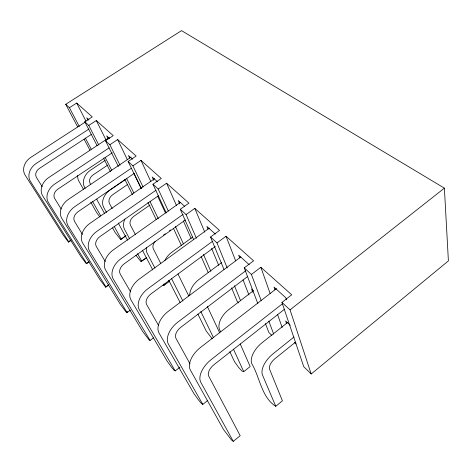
<?xml version="1.0" encoding="UTF-8"?>
<svg xmlns="http://www.w3.org/2000/svg" width="472" height="472" viewBox="0 0 472 472"><rect width="100%" height="100%" fill="white"/><g stroke="black" fill="none" stroke-linecap="round" stroke-linejoin="round"><path stroke-width="0.71" d="M85.273 122.059L30.863 157.341A14.136 11.588 -36.7 0 0 25.14 175.136L63.342 235.239L68.54 242.136L68.629 241.646L30.42 181.366A14.313 11.623 -37.1 0 1 36.267 163.4L88.99 129.015M109.256 137.523L48.828 177.466A14.726 11.688 -38 0 0 42.686 195.833L80.865 256.485L86.341 263.748L88.813 261.836M112.601 227.97L115.103 232.478L120.649 239.54L125.499 235.947M276.604 288.504L200.529 347.439A19.771 11.216 -43.2 0 0 190.363 370.001L223.516 429.508L231.451 439.939L233.286 441.367L240.183 435.674L208.701 376.084A10.077 5.552 -43.4 0 1 213.952 364.732L284.48 309.272M287.708 322.406L261.954 342.831A18.196 9.676 -45.8 0 0 251.824 363.77C259.96 377.34 261.417 397.324 275.76 406.303L282.409 400.817L269.624 369.31A9.257 4.779 -45.9 0 1 274.834 358.779L295.484 342.171M261.158 300.534L251.423 274.456L260.857 267.288L291.696 294.788L281.943 302.422L303.75 366.667L311.201 373.977L448.4 260.898L444.388 188.145L181.513 30.633L65.732 104.312L77.65 126.903M294.003 337.002L272.94 353.894A18.497 9.546 -45.9 0 0 262.509 375.051L275.76 406.303M240.867 256.933L168.292 311.313A18.697 11.511 -42.6 0 0 159.058 333.084L193.968 393.677L198.24 399.619L201.367 403.412L202.812 404.404L207.792 400.421M229.823 351.664L234.46 361.611L238.649 367.458L241.935 371.022L243.753 371.671L250.166 366.543L240.195 343.911M311.201 373.977L290.05 309.85L444.388 188.145M282.669 303.59L211.297 359.499A20.125 11.092 -43.4 0 0 200.806 382.314L233.286 441.367M209.403 228.064L139.417 278.964A17.735 11.688 -41.8 0 0 130.986 299.968L167.165 361.163L171.242 366.832L174.085 370.284L175.2 370.909L179.856 367.293M253.287 290.776L228.873 309.52A17.281 10.012 -45.4 0 0 219.627 329.769L220.554 331.763M247.753 276.421L180.711 327.367A9.517 5.723 -42.8 0 0 175.95 338.318L190.057 363.906M245.717 270.751L177.897 322.075A19.016 11.428 -42.8 0 0 168.386 344.082L202.812 404.404M257.818 303.561L244.225 267.86L253.582 260.798L226.047 236.242L216.99 242.903L227.233 268.019M180.404 202.399L113.398 249.818A16.874 11.77 -41 0 0 105.663 270.108L142.727 331.521L149.223 340.1L150.061 340.418L153.435 337.869M221.692 262.538L199.013 279.448A16.449 10.236 -45.1 0 0 189.703 295.159M215.285 246.531L150.963 293.92A9.021 5.823 -42.1 0 0 146.621 304.493L158.645 325.615M154.639 178.687L89.845 223.421A16.089 11.794 -40.2 0 0 82.706 243.033L120.36 304.393L126.478 312.482L127.664 311.608M163.637 285.1L165.359 283.825M126.478 312.482L127.08 312.547L130.343 310.145M163.064 285.519L163.973 285.353L169.767 281.082L168.811 281.288M212.488 241.328L148.037 288.622A18.024 11.641 -42.1 0 0 139.37 309.856L175.2 370.909M224.023 269.559L210.542 236.997L219.527 230.43L194.794 208.37L186.086 214.589L196.399 238.224M192.741 237.05L171.92 252.166A15.7 10.384 -44.7 0 0 164.87 260.42M131.222 157.017L68.41 199.408A15.375 11.759 -39.2 0 0 61.802 218.383L99.81 279.465L105.592 287.123L108.885 284.887M135.936 255.263L141.004 261.606L146.745 257.606M105.592 287.123L108.454 285.058M141.004 261.606L146.013 257.995M163.542 235.032L165.3 233.77M169.418 230.826L170.593 229.982M185.466 219.911L124.183 263.818A8.573 5.882 -41.3 0 0 120.207 274.031L130.608 291.843M183.142 214.323L121.18 258.532A17.128 11.753 -41.3 0 0 113.239 279.04L150.061 340.418M193.673 239.617L180.28 209.273L188.918 203.131L166.581 183.207L158.197 189.036L152.946 184.222L161.259 178.463L140.98 160.38L132.903 165.861L128.124 161.483L136.142 156.067L117.652 139.576L109.864 144.751L105.498 140.75L113.233 135.635L96.306 120.537L88.783 125.434L84.777 121.764L92.252 116.92L76.694 103.049L69.419 107.693L65.732 104.312M86.341 263.748L89.114 261.789M120.649 239.54L126.042 235.734M158.35 195.792L99.952 236.578A8.171 5.9 -40.4 0 0 96.288 246.449L105.291 261.559M149.913 205.043L133.918 216.241A7.298 5.251 -43.9 0 0 130.467 225.197L135.517 234.802M155.931 190.269L96.902 231.327A16.325 11.794 -40.4 0 0 89.586 251.145L127.08 312.547M68.629 241.646L71.036 239.982M68.54 242.136L70.93 240.484M127.629 184.475L112.655 194.735A6.997 5.251 -43.4 0 0 109.439 203.426L112.242 208.612M134.284 173.354L77.921 211.816A7.806 5.894 -39.5 0 0 74.529 221.356L82.511 234.525M125.21 179.631L110.118 189.933A13.983 10.49 -43.4 0 0 103.698 207.373L106.495 212.435M131.192 168.321L74.841 206.612A15.594 11.776 -39.5 0 0 68.08 225.781L105.993 286.97M107.64 165.135L93.067 174.923A6.726 5.239 -42.9 0 0 90.064 183.354L90.771 184.64M105.185 160.356L90.5 170.18A13.44 10.461 -42.9 0 0 84.506 187.107L85.225 188.381M112.265 152.816L57.802 189.195A7.469 5.865 -38.4 0 0 54.652 198.435L61.159 209.025M109.126 147.866L54.711 184.062A14.921 11.717 -38.4 0 0 48.433 202.612L86.571 263.411M91.544 134.284L39.359 168.463A7.163 5.817 -37.1 0 0 36.427 177.413L42.244 186.764M88.954 119.805L86.765 117.829L88.046 120.336M109.451 138.337L106.731 135.877L107.994 138.432M132.532 159.2L128.461 155.518L129.7 158.114M157.394 181.679L152.19 176.976L153.707 180.269M184.664 206.335L178.221 200.512L179.69 203.851M215.338 234.071L206.907 226.442L208.022 229.144M249.204 264.686L238.661 255.151L239.699 257.871M180.28 209.273L186.086 214.589M210.542 236.997L216.99 242.903M244.225 267.86L251.423 274.456M281.943 302.422L290.05 309.85M253.193 290.498L251.582 288.988L252.827 292.245M290.292 325.326L285.666 320.984L286.622 323.768M294.428 342.418L296.009 343.935M238.738 302.924L237.221 301.437L231.605 287.873M271.89 335.433L268.798 332.394L265.4 323.473M212.241 338.831L206.24 331.084L197.898 314.081M99.822 216.967L96.548 212.4L90.771 202.193M83.55 189.437L78.859 181.142A13.275 10.449 -42.7 0 1 77.721 175.507M92.424 201.184L100.707 215.899M104.737 213.798L97.586 200.919A13.806 10.484 -43.3 0 1 96.86 199.172M114.171 226.359L121.151 239.021M118.236 222.99L127.558 240.171M129.682 238.932L124.531 229.368A14.573 10.49 -43.9 0 1 124.897 219.049M137.576 253.594L141.694 261.246M84.116 139.163L89.904 150.137M142.343 250.154L152.816 269.99M69.419 107.693L79.284 126.472M85.402 138.131L91.184 149.134M154.922 268.055L147.217 253.322A15.222 10.443 -44.4 0 1 146.373 247.334M163.3 284.073L163.973 285.353M84.777 121.764L97.138 145.771M103.486 158.096L110.501 171.725M76.694 103.049L86.022 121.239M168.769 280.297L180.145 302.558M88.783 125.434L98.778 144.957M105.108 157.323L111.775 170.339M160.722 263.352L153.359 248.903A7.617 5.227 -44.4 0 1 155.111 241.469M182.929 301.112L172.014 279.501A15.924 10.349 -44.8 0 1 171.542 278.327M105.498 140.75L118.348 166.433M124.938 179.602L132.514 194.747M96.306 120.537L106.082 140.131M109.864 144.751L120.041 165.218M126.608 178.428L133.83 192.954M188.712 295.873L178.375 274.816A7.971 5.18 -44.8 0 1 178.062 273.907M117.652 139.576L127.269 159.465M134.001 173.389L141.376 188.635M200.812 311.508L213.444 337.627M128.124 161.483L141.222 188.558M147.931 202.429L156.238 219.598M132.903 165.861L143.075 187.048M150.066 201.615L158.327 218.825M207.367 306.529L219.669 332.807M140.98 160.38L150.887 181.661M157.695 196.287L165.436 212.913M152.946 184.222L166.28 212.955M173.413 228.318L181.478 245.688M158.197 189.036L168.362 211.131M175.442 226.53L183.449 243.935M233.481 349.192L243.753 371.671M166.581 183.207L176.445 205.414M183.325 220.89L191.101 238.384M201.113 256.473L208.258 272.657M203.467 254.432L210.837 271.312M194.794 208.37L204.771 232.141M211.609 248.443L218.737 265.423M234.431 285.666L240.525 300.599M226.047 236.242L235.64 260.839M243.104 279.973L248.968 295.006M268.839 321.125L273.707 334.164M260.857 267.288L270.161 293.572M277.507 314.322L282.156 327.462M274.958 289.843L274.02 287.118L285.802 297.767L286.474 299.814"/></g></svg>
